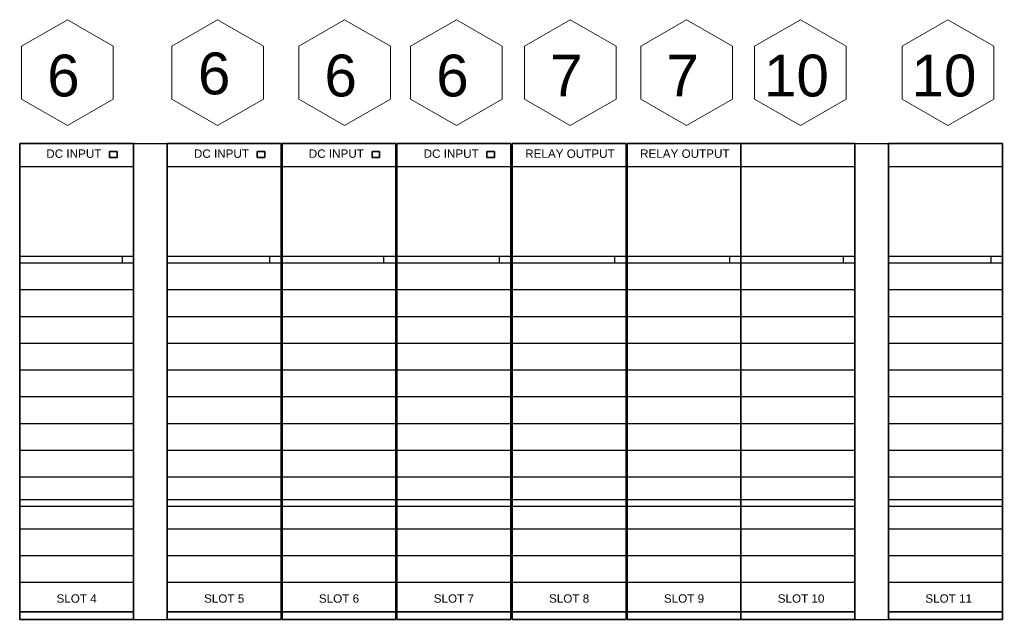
# Model space of a CAD drawing. Extents: x 0.6 to 37.5, y 0.6 to 24.6.
# Drawn here: x 18.46 to 30.23, y 17.39 to 24.56 of the extents above; entities that cross this region are included whole.
import ezdxf
from ezdxf.enums import TextEntityAlignment as Align

# ---------------------------------------------------------------- set-up
doc = ezdxf.new("R2010")
doc.units = 0
doc.layers.add('N-ANNO-TEXT', color=2, linetype='Continuous', lineweight=18)
doc.layers.add('N-CONT-PANL', color=3, linetype='Continuous', lineweight=25)
doc.styles.add('_CGS_2-5_NOTES', font='arial.ttf', dxfattribs={"height": 2.5})

msp = doc.modelspace()

# ---------------------------------------------------------------- linework, layer by layer
at = {"color": 7, "extrusion": (0, 1, 0)}
for centre, start, end in [((-18.925, 4.218, 23.082), 0, 90), ((-19.364, 4.218, 23.082), 90, 180), ((-20.691, 4.218, 23.082), 0, 90), ((-21.13, 4.218, 23.082), 90, 180), ((-22.066, 4.218, 23.082), 0, 90), ((-22.505, 4.218, 23.082), 90, 180), ((-23.441, 4.218, 23.082), 0, 90), ((-23.88, 4.218, 23.082), 90, 180)]:
    msp.add_arc(centre, 0.1, start, end, dxfattribs=at)
at = {"color": 7, "extrusion": (0, -1, 0)}
for centre, start, end in [((18.925, 4.218, -17.392), 90, 180), ((19.364, 4.218, -17.392), 0, 90), ((20.691, 4.218, -17.392), 90, 180), ((21.13, 4.218, -17.392), 0, 90), ((22.066, 4.218, -17.392), 90, 180), ((22.505, 4.218, -17.392), 0, 90), ((23.441, 4.218, -17.392), 90, 180), ((23.88, 4.218, -17.392), 0, 90), ((24.821, 4.218, -17.392), 90, 180), ((25.26, 4.218, -17.392), 0, 90), ((26.196, 4.218, -17.392), 90, 180), ((26.635, 4.218, -17.392), 0, 90), ((27.559, 4.218, -17.392), 90, 180), ((27.998, 4.218, -17.392), 0, 90), ((29.326, 4.218, -17.392), 90, 180), ((29.765, 4.218, -17.392), 0, 90)]:
    msp.add_arc(centre, 0.1, start, end, dxfattribs=at)
at = {"layer": 'N-ANNO-TEXT'}
for points in [[(19.035, 23.297), (19.583, 23.613), (19.583, 24.246), (19.035, 24.563), (18.486, 24.246), (18.486, 23.613)], [(20.832, 23.297), (21.38, 23.613), (21.38, 24.246), (20.832, 24.563), (20.283, 24.246), (20.283, 23.613)], [(22.353, 23.296), (22.902, 23.613), (22.902, 24.246), (22.353, 24.563), (21.805, 24.246), (21.805, 23.613)], [(23.691, 23.297), (24.24, 23.613), (24.24, 24.246), (23.691, 24.563), (23.143, 24.246), (23.143, 23.613)], [(25.054, 23.297), (25.603, 23.613), (25.603, 24.246), (25.054, 24.563), (24.506, 24.246), (24.506, 23.613)], [(26.446, 23.297), (26.995, 23.613), (26.995, 24.246), (26.446, 24.563), (25.898, 24.246), (25.898, 23.613)], [(27.809, 23.297), (28.358, 23.613), (28.358, 24.246), (27.809, 24.563), (27.261, 24.246), (27.261, 23.613)], [(29.576, 23.297), (30.124, 23.613), (30.124, 24.246), (29.576, 24.563), (29.027, 24.246), (29.027, 23.613)]]:
    msp.add_lwpolyline(points, close=True, dxfattribs=at)
at = {"layer": 'N-CONT-PANL', "extrusion": (0, 1, 0)}
for p, q in [((18.825, 23.082, 4.218), (18.825, 23.082, 3.718)), ((19.464, 23.082, 3.768), (18.825, 23.082, 3.768)), ((19.464, 23.082, 3.818), (18.825, 23.082, 3.818)), ((19.464, 23.082, 3.868), (18.825, 23.082, 3.868)), ((19.464, 23.082, 3.918), (18.825, 23.082, 3.918)), ((19.464, 23.082, 3.968), (18.825, 23.082, 3.968)), ((19.464, 23.082, 4.018), (18.825, 23.082, 4.018)), ((19.464, 23.082, 4.068), (18.825, 23.082, 4.068)), ((19.464, 23.082, 4.118), (18.825, 23.082, 4.118)), ((19.464, 23.082, 4.218), (18.825, 23.082, 4.218)), ((19.464, 23.082, 4.168), (18.825, 23.082, 4.168)), ((19.464, 23.082, 4.218), (18.825, 23.082, 4.218)), ((19.45, 23.082, 4.268), (18.838, 23.082, 4.268)), ((19.364, 23.082, 4.318), (18.925, 23.082, 4.318)), ((19.464, 23.082, 3.718), (19.464, 23.082, 4.218)), ((20.591, 23.082, 4.218), (20.591, 23.082, 3.718)), ((21.23, 23.082, 3.768), (20.591, 23.082, 3.768)), ((21.23, 23.082, 3.818), (20.591, 23.082, 3.818)), ((21.23, 23.082, 3.868), (20.591, 23.082, 3.868)), ((21.23, 23.082, 3.918), (20.591, 23.082, 3.918)), ((21.23, 23.082, 3.968), (20.591, 23.082, 3.968)), ((21.23, 23.082, 4.018), (20.591, 23.082, 4.018)), ((21.23, 23.082, 4.068), (20.591, 23.082, 4.068)), ((21.23, 23.082, 4.118), (20.591, 23.082, 4.118)), ((21.23, 23.082, 4.218), (20.591, 23.082, 4.218)), ((21.23, 23.082, 4.168), (20.591, 23.082, 4.168)), ((21.23, 23.082, 4.218), (20.591, 23.082, 4.218)), ((21.217, 23.082, 4.268), (20.605, 23.082, 4.268)), ((21.13, 23.082, 4.318), (20.691, 23.082, 4.318)), ((21.23, 23.082, 3.718), (21.23, 23.082, 4.218)), ((21.966, 23.082, 4.218), (21.966, 23.082, 3.718)), ((22.605, 23.082, 3.768), (21.966, 23.082, 3.768)), ((22.605, 23.082, 3.818), (21.966, 23.082, 3.818)), ((22.605, 23.082, 3.868), (21.966, 23.082, 3.868)), ((22.605, 23.082, 3.918), (21.966, 23.082, 3.918)), ((22.605, 23.082, 3.968), (21.966, 23.082, 3.968)), ((22.605, 23.082, 4.018), (21.966, 23.082, 4.018)), ((22.605, 23.082, 4.068), (21.966, 23.082, 4.068)), ((22.605, 23.082, 4.118), (21.966, 23.082, 4.118)), ((22.605, 23.082, 4.218), (21.966, 23.082, 4.218)), ((22.605, 23.082, 4.168), (21.966, 23.082, 4.168)), ((22.605, 23.082, 4.218), (21.966, 23.082, 4.218)), ((22.592, 23.082, 4.268), (21.98, 23.082, 4.268)), ((22.505, 23.082, 4.318), (22.066, 23.082, 4.318)), ((22.605, 23.082, 3.718), (22.605, 23.082, 4.218)), ((22.605, 23.082, 3.718), (22.605, 23.082, 4.218)), ((23.341, 23.082, 4.218), (23.341, 23.082, 3.718)), ((23.98, 23.082, 3.768), (23.341, 23.082, 3.768)), ((23.98, 23.082, 3.818), (23.341, 23.082, 3.818)), ((23.98, 23.082, 3.868), (23.341, 23.082, 3.868)), ((23.98, 23.082, 3.918), (23.341, 23.082, 3.918)), ((23.98, 23.082, 3.968), (23.341, 23.082, 3.968)), ((23.98, 23.082, 4.018), (23.341, 23.082, 4.018)), ((23.98, 23.082, 4.068), (23.341, 23.082, 4.068)), ((23.98, 23.082, 4.118), (23.341, 23.082, 4.118)), ((23.98, 23.082, 4.218), (23.341, 23.082, 4.218)), ((23.98, 23.082, 4.168), (23.341, 23.082, 4.168)), ((23.98, 23.082, 4.218), (23.341, 23.082, 4.218)), ((23.967, 23.082, 4.268), (23.355, 23.082, 4.268)), ((23.88, 23.082, 4.318), (23.441, 23.082, 4.318)), ((23.98, 23.082, 3.718), (23.98, 23.082, 4.218)), ((23.98, 23.082, 3.718), (23.98, 23.082, 4.218))]:
    msp.add_line(p, q, dxfattribs=at)
at = {"layer": 'N-CONT-PANL'}
for p, q in [((19.826, 17.392, 3.718), (19.826, 23.082, 3.718)), ((19.826, 23.082, 3.718), (20.229, 23.082, 3.718)), ((28.46, 23.082, 3.718), (28.864, 23.082, 3.718)), ((19.826, 22.805, 5.71), (18.463, 22.805, 5.71)), ((21.592, 22.805, 5.71), (20.229, 22.805, 5.71)), ((22.955, 22.805, 5.71), (21.592, 22.805, 5.71)), ((24.342, 22.805, 5.71), (22.979, 22.805, 5.71)), ((25.722, 22.805, 5.71), (24.359, 22.805, 5.71)), ((27.097, 22.805, 5.71), (25.734, 22.805, 5.71)), ((28.46, 22.805, 5.71), (27.097, 22.805, 5.71)), ((30.227, 22.805, 5.71), (28.864, 22.805, 5.71)), ((19.826, 21.731, 5.71), (18.463, 21.731, 5.71)), ((19.826, 21.651, 5.71), (18.463, 21.651, 5.71)), ((19.688, 21.731, 5.71), (19.688, 21.651, 5.71)), ((21.592, 21.731, 5.71), (20.229, 21.731, 5.71)), ((21.592, 21.651, 5.71), (20.229, 21.651, 5.71)), ((21.454, 21.731, 5.71), (21.454, 21.651, 5.71)), ((22.955, 21.731, 5.71), (21.592, 21.731, 5.71)), ((22.955, 21.651, 5.71), (21.592, 21.651, 5.71)), ((22.817, 21.731, 5.71), (22.817, 21.651, 5.71)), ((24.342, 21.731, 5.71), (22.979, 21.731, 5.71)), ((24.342, 21.651, 5.71), (22.979, 21.651, 5.71)), ((24.204, 21.731, 5.71), (24.204, 21.651, 5.71)), ((25.722, 21.731, 5.71), (24.359, 21.731, 5.71)), ((25.722, 21.651, 5.71), (24.359, 21.651, 5.71)), ((25.584, 21.731, 5.71), (25.584, 21.651, 5.71)), ((27.097, 21.731, 5.71), (25.734, 21.731, 5.71)), ((27.097, 21.651, 5.71), (25.734, 21.651, 5.71)), ((26.959, 21.731, 5.71), (26.959, 21.651, 5.71)), ((28.46, 21.731, 5.71), (27.097, 21.731, 5.71)), ((28.46, 21.651, 5.71), (27.097, 21.651, 5.71)), ((28.322, 21.731, 5.71), (28.322, 21.651, 5.71)), ((30.227, 21.731, 5.71), (28.864, 21.731, 5.71)), ((30.227, 21.651, 5.71), (28.864, 21.651, 5.71)), ((30.089, 21.731, 5.71), (30.089, 21.651, 5.71)), ((19.826, 21.331, 5.71), (18.463, 21.331, 5.71)), ((21.592, 21.331, 5.71), (20.229, 21.331, 5.71)), ((22.955, 21.331, 5.71), (21.592, 21.331, 5.71)), ((24.342, 21.331, 5.71), (22.979, 21.331, 5.71)), ((25.722, 21.331, 5.71), (24.359, 21.331, 5.71)), ((27.097, 21.331, 5.71), (25.734, 21.331, 5.71)), ((28.46, 21.331, 5.71), (27.097, 21.331, 5.71)), ((30.227, 21.331, 5.71), (28.864, 21.331, 5.71)), ((19.826, 21.011, 5.71), (18.463, 21.011, 5.71)), ((21.592, 21.011, 5.71), (20.229, 21.011, 5.71)), ((22.955, 21.011, 5.71), (21.592, 21.011, 5.71)), ((24.342, 21.011, 5.71), (22.979, 21.011, 5.71)), ((25.722, 21.011, 5.71), (24.359, 21.011, 5.71)), ((27.097, 21.011, 5.71), (25.734, 21.011, 5.71)), ((28.46, 21.011, 5.71), (27.097, 21.011, 5.71)), ((30.227, 21.011, 5.71), (28.864, 21.011, 5.71)), ((19.826, 20.691, 5.71), (18.463, 20.691, 5.71)), ((21.592, 20.691, 5.71), (20.229, 20.691, 5.71)), ((22.955, 20.691, 5.71), (21.592, 20.691, 5.71)), ((24.342, 20.691, 5.71), (22.979, 20.691, 5.71)), ((25.722, 20.691, 5.71), (24.359, 20.691, 5.71)), ((27.097, 20.691, 5.71), (25.734, 20.691, 5.71)), ((28.46, 20.691, 5.71), (27.097, 20.691, 5.71)), ((30.227, 20.691, 5.71), (28.864, 20.691, 5.71)), ((19.826, 20.371, 5.71), (18.463, 20.371, 5.71)), ((21.592, 20.371, 5.71), (20.229, 20.371, 5.71)), ((22.955, 20.371, 5.71), (21.592, 20.371, 5.71)), ((24.342, 20.371, 5.71), (22.979, 20.371, 5.71)), ((25.722, 20.371, 5.71), (24.359, 20.371, 5.71)), ((27.097, 20.371, 5.71), (25.734, 20.371, 5.71)), ((28.46, 20.371, 5.71), (27.097, 20.371, 5.71)), ((30.227, 20.371, 5.71), (28.864, 20.371, 5.71)), ((19.826, 20.051, 5.71), (18.463, 20.051, 5.71)), ((21.592, 20.051, 5.71), (20.229, 20.051, 5.71)), ((22.955, 20.051, 5.71), (21.592, 20.051, 5.71)), ((24.342, 20.051, 5.71), (22.979, 20.051, 5.71)), ((25.722, 20.051, 5.71), (24.359, 20.051, 5.71)), ((27.097, 20.051, 5.71), (25.734, 20.051, 5.71)), ((28.46, 20.051, 5.71), (27.097, 20.051, 5.71)), ((30.227, 20.051, 5.71), (28.864, 20.051, 5.71)), ((19.826, 19.731, 5.71), (18.463, 19.731, 5.71)), ((21.592, 19.731, 5.71), (20.229, 19.731, 5.71)), ((22.955, 19.731, 5.71), (21.592, 19.731, 5.71)), ((24.342, 19.731, 5.71), (22.979, 19.731, 5.71)), ((25.722, 19.731, 5.71), (24.359, 19.731, 5.71)), ((27.097, 19.731, 5.71), (25.734, 19.731, 5.71)), ((28.46, 19.731, 5.71), (27.097, 19.731, 5.71)), ((30.227, 19.731, 5.71), (28.864, 19.731, 5.71)), ((19.826, 19.411, 5.71), (18.463, 19.411, 5.71)), ((21.592, 19.411, 5.71), (20.229, 19.411, 5.71)), ((22.955, 19.411, 5.71), (21.592, 19.411, 5.71)), ((24.342, 19.411, 5.71), (22.979, 19.411, 5.71)), ((25.722, 19.411, 5.71), (24.359, 19.411, 5.71)), ((27.097, 19.411, 5.71), (25.734, 19.411, 5.71)), ((28.46, 19.411, 5.71), (27.097, 19.411, 5.71)), ((30.227, 19.411, 5.71), (28.864, 19.411, 5.71)), ((19.826, 19.091, 5.71), (18.463, 19.091, 5.71)), ((21.592, 19.091, 5.71), (20.229, 19.091, 5.71)), ((22.955, 19.091, 5.71), (21.592, 19.091, 5.71)), ((24.342, 19.091, 5.71), (22.979, 19.091, 5.71)), ((25.722, 19.091, 5.71), (24.359, 19.091, 5.71)), ((27.097, 19.091, 5.71), (25.734, 19.091, 5.71)), ((28.46, 19.091, 5.71), (27.097, 19.091, 5.71)), ((30.227, 19.091, 5.71), (28.864, 19.091, 5.71)), ((19.826, 18.821, 5.71), (18.463, 18.821, 5.71)), ((19.826, 18.741, 5.71), (18.463, 18.741, 5.71)), ((21.592, 18.821, 5.71), (20.229, 18.821, 5.71)), ((21.592, 18.741, 5.71), (20.229, 18.741, 5.71)), ((22.955, 18.821, 5.71), (21.592, 18.821, 5.71)), ((22.955, 18.741, 5.71), (21.592, 18.741, 5.71)), ((24.342, 18.821, 5.71), (22.979, 18.821, 5.71)), ((24.342, 18.741, 5.71), (22.979, 18.741, 5.71)), ((25.722, 18.821, 5.71), (24.359, 18.821, 5.71)), ((25.722, 18.741, 5.71), (24.359, 18.741, 5.71)), ((27.097, 18.821, 5.71), (25.734, 18.821, 5.71)), ((27.097, 18.741, 5.71), (25.734, 18.741, 5.71)), ((28.46, 18.821, 5.71), (27.097, 18.821, 5.71)), ((28.46, 18.741, 5.71), (27.097, 18.741, 5.71)), ((30.227, 18.821, 5.71), (28.864, 18.821, 5.71)), ((30.227, 18.741, 5.71), (28.864, 18.741, 5.71)), ((19.826, 18.471, 5.71), (18.463, 18.471, 5.71)), ((21.592, 18.471, 5.71), (20.229, 18.471, 5.71)), ((22.955, 18.471, 5.71), (21.592, 18.471, 5.71)), ((24.342, 18.471, 5.71), (22.979, 18.471, 5.71)), ((25.722, 18.471, 5.71), (24.359, 18.471, 5.71)), ((27.097, 18.471, 5.71), (25.734, 18.471, 5.71)), ((28.46, 18.471, 5.71), (27.097, 18.471, 5.71)), ((30.227, 18.471, 5.71), (28.864, 18.471, 5.71)), ((19.826, 18.151, 5.71), (18.463, 18.151, 5.71)), ((21.592, 18.151, 5.71), (20.229, 18.151, 5.71)), ((22.955, 18.151, 5.71), (21.592, 18.151, 5.71)), ((24.342, 18.151, 5.71), (22.979, 18.151, 5.71)), ((25.722, 18.151, 5.71), (24.359, 18.151, 5.71)), ((27.097, 18.151, 5.71), (25.734, 18.151, 5.71)), ((28.46, 18.151, 5.71), (27.097, 18.151, 5.71)), ((30.227, 18.151, 5.71), (28.864, 18.151, 5.71)), ((19.826, 17.831, 5.71), (18.463, 17.831, 5.71)), ((21.592, 17.831, 5.71), (20.229, 17.831, 5.71)), ((22.955, 17.831, 5.71), (21.592, 17.831, 5.71)), ((24.342, 17.831, 5.71), (22.979, 17.831, 5.71)), ((25.722, 17.831, 5.71), (24.359, 17.831, 5.71)), ((27.097, 17.831, 5.71), (25.734, 17.831, 5.71)), ((28.46, 17.831, 5.71), (27.097, 17.831, 5.71)), ((30.227, 17.831, 5.71), (28.864, 17.831, 5.71)), ((19.826, 17.392, 3.718), (20.229, 17.392, 3.718)), ((28.46, 17.392, 3.718), (28.864, 17.392, 3.718))]:
    msp.add_line(p, q, dxfattribs=at)
at = {"layer": 'N-CONT-PANL', "extrusion": (0, -1, 0)}
for p, q in [((18.463, 21.651, 5.71), (18.463, 21.651, 5.475)), ((18.463, 17.483, 5.475), (18.463, 21.651, 5.475)), ((21.592, 21.651, 5.71), (21.592, 21.651, 5.475)), ((21.592, 17.483, 5.475), (21.592, 21.651, 5.475)), ((21.604, 21.651, 5.71), (21.604, 21.651, 5.475)), ((21.604, 17.483, 5.475), (21.604, 21.651, 5.475)), ((22.979, 21.651, 5.71), (22.979, 21.651, 5.475)), ((22.979, 17.483, 5.475), (22.979, 21.651, 5.475)), ((24.359, 21.651, 5.71), (24.359, 21.651, 5.475)), ((24.359, 17.483, 5.475), (24.359, 21.651, 5.475)), ((25.734, 21.651, 5.71), (25.734, 21.651, 5.475)), ((25.734, 17.483, 5.475), (25.734, 21.651, 5.475)), ((27.097, 21.651, 5.71), (27.097, 21.651, 5.475)), ((27.097, 17.483, 5.475), (27.097, 21.651, 5.475)), ((30.227, 21.651, 5.71), (30.227, 21.651, 5.475)), ((30.227, 17.483, 5.475), (30.227, 21.651, 5.475)), ((19.688, 17.483, 5.475), (18.463, 17.483, 5.475)), ((21.454, 17.483, 5.475), (20.229, 17.483, 5.475)), ((22.829, 17.483, 5.475), (21.604, 17.483, 5.475)), ((24.204, 17.483, 5.475), (22.979, 17.483, 5.475)), ((25.584, 17.483, 5.475), (24.359, 17.483, 5.475)), ((26.959, 17.483, 5.475), (25.734, 17.483, 5.475)), ((28.322, 17.483, 5.475), (27.097, 17.483, 5.475)), ((30.089, 17.483, 5.475), (28.864, 17.483, 5.475)), ((18.825, 17.392, 4.218), (18.825, 17.392, 3.718)), ((19.464, 17.392, 4.218), (18.825, 17.392, 4.218)), ((19.464, 17.392, 4.168), (18.825, 17.392, 4.168)), ((19.464, 17.392, 4.218), (18.825, 17.392, 4.218)), ((19.464, 17.392, 4.118), (18.825, 17.392, 4.118)), ((19.464, 17.392, 4.068), (18.825, 17.392, 4.068)), ((19.464, 17.392, 4.018), (18.825, 17.392, 4.018)), ((19.464, 17.392, 3.968), (18.825, 17.392, 3.968)), ((19.464, 17.392, 3.918), (18.825, 17.392, 3.918)), ((19.464, 17.392, 3.868), (18.825, 17.392, 3.868)), ((19.464, 17.392, 3.818), (18.825, 17.392, 3.818)), ((19.464, 17.392, 3.768), (18.825, 17.392, 3.768)), ((19.45, 17.392, 4.268), (18.838, 17.392, 4.268)), ((19.364, 17.392, 4.318), (18.925, 17.392, 4.318)), ((19.464, 17.392, 3.718), (19.464, 17.392, 4.218)), ((20.591, 17.392, 4.218), (20.591, 17.392, 3.718)), ((21.23, 17.392, 4.218), (20.591, 17.392, 4.218)), ((21.23, 17.392, 4.168), (20.591, 17.392, 4.168)), ((21.23, 17.392, 4.218), (20.591, 17.392, 4.218)), ((21.23, 17.392, 4.118), (20.591, 17.392, 4.118)), ((21.23, 17.392, 4.068), (20.591, 17.392, 4.068)), ((21.23, 17.392, 4.018), (20.591, 17.392, 4.018)), ((21.23, 17.392, 3.968), (20.591, 17.392, 3.968)), ((21.23, 17.392, 3.918), (20.591, 17.392, 3.918)), ((21.23, 17.392, 3.868), (20.591, 17.392, 3.868)), ((21.23, 17.392, 3.818), (20.591, 17.392, 3.818)), ((21.23, 17.392, 3.768), (20.591, 17.392, 3.768)), ((21.217, 17.392, 4.268), (20.605, 17.392, 4.268)), ((21.13, 17.392, 4.318), (20.691, 17.392, 4.318)), ((21.23, 17.392, 3.718), (21.23, 17.392, 4.218)), ((21.966, 17.392, 4.218), (21.966, 17.392, 3.718)), ((22.605, 17.392, 4.218), (21.966, 17.392, 4.218)), ((22.605, 17.392, 4.168), (21.966, 17.392, 4.168)), ((22.605, 17.392, 4.218), (21.966, 17.392, 4.218)), ((22.605, 17.392, 4.118), (21.966, 17.392, 4.118)), ((22.605, 17.392, 4.068), (21.966, 17.392, 4.068)), ((22.605, 17.392, 4.018), (21.966, 17.392, 4.018)), ((22.605, 17.392, 3.968), (21.966, 17.392, 3.968)), ((22.605, 17.392, 3.918), (21.966, 17.392, 3.918)), ((22.605, 17.392, 3.868), (21.966, 17.392, 3.868)), ((22.605, 17.392, 3.818), (21.966, 17.392, 3.818)), ((22.605, 17.392, 3.768), (21.966, 17.392, 3.768)), ((22.592, 17.392, 4.268), (21.98, 17.392, 4.268)), ((22.505, 17.392, 4.318), (22.066, 17.392, 4.318)), ((22.605, 17.392, 3.718), (22.605, 17.392, 4.218)), ((23.341, 17.392, 4.218), (23.341, 17.392, 3.718)), ((23.98, 17.392, 4.218), (23.341, 17.392, 4.218)), ((23.98, 17.392, 4.168), (23.341, 17.392, 4.168)), ((23.98, 17.392, 4.218), (23.341, 17.392, 4.218)), ((23.98, 17.392, 4.118), (23.341, 17.392, 4.118)), ((23.98, 17.392, 4.068), (23.341, 17.392, 4.068)), ((23.98, 17.392, 4.018), (23.341, 17.392, 4.018)), ((23.98, 17.392, 3.968), (23.341, 17.392, 3.968)), ((23.98, 17.392, 3.918), (23.341, 17.392, 3.918)), ((23.98, 17.392, 3.868), (23.341, 17.392, 3.868)), ((23.98, 17.392, 3.818), (23.341, 17.392, 3.818)), ((23.98, 17.392, 3.768), (23.341, 17.392, 3.768)), ((23.967, 17.392, 4.268), (23.355, 17.392, 4.268)), ((23.88, 17.392, 4.318), (23.441, 17.392, 4.318)), ((23.98, 17.392, 3.718), (23.98, 17.392, 4.218)), ((24.721, 17.392, 4.218), (24.721, 17.392, 3.718)), ((25.36, 17.392, 4.218), (24.721, 17.392, 4.218)), ((25.36, 17.392, 4.168), (24.721, 17.392, 4.168)), ((25.36, 17.392, 4.218), (24.721, 17.392, 4.218)), ((25.36, 17.392, 4.118), (24.721, 17.392, 4.118)), ((25.36, 17.392, 4.068), (24.721, 17.392, 4.068)), ((25.36, 17.392, 4.018), (24.721, 17.392, 4.018)), ((25.36, 17.392, 3.968), (24.721, 17.392, 3.968)), ((25.36, 17.392, 3.918), (24.721, 17.392, 3.918)), ((25.36, 17.392, 3.868), (24.721, 17.392, 3.868)), ((25.36, 17.392, 3.818), (24.721, 17.392, 3.818)), ((25.36, 17.392, 3.768), (24.721, 17.392, 3.768)), ((25.347, 17.392, 4.268), (24.735, 17.392, 4.268)), ((25.26, 17.392, 4.318), (24.821, 17.392, 4.318)), ((25.36, 17.392, 3.718), (25.36, 17.392, 4.218)), ((26.096, 17.392, 4.218), (26.096, 17.392, 3.718)), ((26.735, 17.392, 4.218), (26.096, 17.392, 4.218)), ((26.735, 17.392, 4.168), (26.096, 17.392, 4.168)), ((26.735, 17.392, 4.218), (26.096, 17.392, 4.218)), ((26.735, 17.392, 4.118), (26.096, 17.392, 4.118)), ((26.735, 17.392, 4.068), (26.096, 17.392, 4.068)), ((26.735, 17.392, 4.018), (26.096, 17.392, 4.018)), ((26.735, 17.392, 3.968), (26.096, 17.392, 3.968)), ((26.735, 17.392, 3.918), (26.096, 17.392, 3.918)), ((26.735, 17.392, 3.868), (26.096, 17.392, 3.868)), ((26.735, 17.392, 3.818), (26.096, 17.392, 3.818)), ((26.735, 17.392, 3.768), (26.096, 17.392, 3.768)), ((26.722, 17.392, 4.268), (26.11, 17.392, 4.268)), ((26.635, 17.392, 4.318), (26.196, 17.392, 4.318)), ((26.735, 17.392, 3.718), (26.735, 17.392, 4.218)), ((27.459, 17.392, 4.218), (27.459, 17.392, 3.718)), ((28.098, 17.392, 4.218), (27.459, 17.392, 4.218)), ((28.098, 17.392, 4.168), (27.459, 17.392, 4.168)), ((28.098, 17.392, 4.218), (27.459, 17.392, 4.218)), ((28.098, 17.392, 4.118), (27.459, 17.392, 4.118)), ((28.098, 17.392, 4.068), (27.459, 17.392, 4.068)), ((28.098, 17.392, 4.018), (27.459, 17.392, 4.018)), ((28.098, 17.392, 3.968), (27.459, 17.392, 3.968)), ((28.098, 17.392, 3.918), (27.459, 17.392, 3.918)), ((28.098, 17.392, 3.868), (27.459, 17.392, 3.868)), ((28.098, 17.392, 3.818), (27.459, 17.392, 3.818)), ((28.098, 17.392, 3.768), (27.459, 17.392, 3.768)), ((28.085, 17.392, 4.268), (27.473, 17.392, 4.268)), ((27.998, 17.392, 4.318), (27.559, 17.392, 4.318)), ((29.226, 17.392, 4.218), (29.226, 17.392, 3.718)), ((29.865, 17.392, 4.218), (29.226, 17.392, 4.218)), ((29.865, 17.392, 4.168), (29.226, 17.392, 4.168)), ((29.865, 17.392, 4.218), (29.226, 17.392, 4.218)), ((29.865, 17.392, 4.118), (29.226, 17.392, 4.118)), ((29.865, 17.392, 4.068), (29.226, 17.392, 4.068)), ((29.865, 17.392, 4.018), (29.226, 17.392, 4.018)), ((29.865, 17.392, 3.968), (29.226, 17.392, 3.968)), ((29.865, 17.392, 3.918), (29.226, 17.392, 3.918)), ((29.865, 17.392, 3.868), (29.226, 17.392, 3.868)), ((29.865, 17.392, 3.818), (29.226, 17.392, 3.818)), ((29.865, 17.392, 3.768), (29.226, 17.392, 3.768)), ((29.851, 17.392, 4.268), (29.239, 17.392, 4.268)), ((29.765, 17.392, 4.318), (29.326, 17.392, 4.318)), ((29.461, 17.392, 3.718), (29.461, 17.392, 4.218)), ((29.865, 17.392, 3.718), (29.865, 17.392, 4.218))]:
    msp.add_line(p, q, dxfattribs=at)
at = {"layer": 'N-CONT-PANL'}
for points in [[(19.826, 23.082, 5.71), (19.826, 17.483, 5.71), (18.463, 17.483, 5.71), (18.463, 23.082, 5.71)], [(19.826, 23.082, 5.71), (19.826, 23.082, 5.71), (18.463, 23.082, 5.71)], [(18.463, 23.082, 3.718), (18.463, 17.483, 3.718), (19.826, 17.483, 3.718), (19.826, 23.082, 3.718)], [(18.463, 23.082, 5.71), (18.463, 23.082, 3.718), (19.826, 23.082, 3.718), (19.826, 23.082, 5.71)], [(18.463, 17.483, 3.718), (18.463, 17.483, 3.718), (18.463, 17.483, 3.718), (18.463, 23.082, 3.718)], [(18.463, 17.483, 5.71), (18.463, 17.483, 3.718), (18.463, 23.082, 3.718), (18.463, 23.082, 5.71)], [(19.826, 23.082, 3.718), (19.826, 17.483, 3.718), (19.826, 17.483, 5.71), (19.826, 23.082, 5.71)], [(19.826, 23.082, 5.71), (19.826, 23.082, 3.718), (19.826, 23.082, 5.71)], [(19.618, 22.913, 3.718), (19.618, 22.913, 3.718), (19.55, 22.913, 3.718)], [(19.55, 22.913, 3.718), (19.55, 22.913, 0.05), (19.618, 22.913, 0.05), (19.618, 22.913, 3.718)], [(19.618, 22.913, 3.718), (19.618, 22.913, 0.05), (19.618, 22.913, 3.718)], [(19.826, 17.483, 3.718), (19.826, 17.483, 3.718), (18.463, 17.483, 3.718)], [(19.826, 17.483, 5.71), (19.826, 17.483, 3.718), (18.463, 17.483, 3.718), (18.463, 17.483, 5.71)]]:
    msp.add_3dface(points, dxfattribs=at)

# ---------------------------------------------------------------- texts
at = {"layer": 'N-ANNO-TEXT', "style": '_CGS_2-5_NOTES'}
for s, p in [('6', (18.987, 23.895)), ('6', (20.792, 23.92)), ('6', (22.306, 23.895)), ('6', (23.644, 23.895)), ('7', (25.007, 23.895)), ('7', (26.399, 23.895)), ('10', (27.762, 23.895, -1.992)), ('10', (29.528, 23.895))]:
    msp.add_text(s, height=0.5, dxfattribs=at).set_placement(p, align=Align.MIDDLE)
for s, p in [('DC INPUT', (18.782, 22.911, 5.71)), ('DC INPUT', (20.549, 22.911, 5.71)), ('DC INPUT', (21.924, 22.911, 5.71)), ('DC INPUT', (23.299, 22.911, 5.71)), ('RELAY OUTPUT', (24.515, 22.911, 5.71)), ('RELAY OUTPUT', (25.89, 22.911, 5.71)), ('SLOT 4', (18.904, 17.591, 5.71)), ('SLOT 5', (20.67, 17.591, 5.71)), ('SLOT 6', (22.045, 17.591, 5.71)), ('SLOT 7', (23.42, 17.591, 5.71)), ('SLOT 8', (24.8, 17.591, 5.71)), ('SLOT 9', (26.175, 17.591, 5.71)), ('SLOT 10', (27.538, 17.591, 5.71)), ('SLOT 11', (29.305, 17.591, 5.71))]:
    msp.add_text(s, height=0.1, dxfattribs=at).set_placement(p)

# ---------------------------------------------------------------- meshes
at = {"layer": 'N-CONT-PANL'}
mesh = msp.add_polymesh((6, 3), dxfattribs=at)
for k, corner in enumerate([(21.592, 17.483, 5.71), (21.592, 17.483, 3.718), (21.592, 17.483, 3.718), (20.229, 17.483, 5.71), (20.229, 17.483, 3.718), (20.229, 17.483, 3.718), (20.229, 23.082, 5.71), (20.229, 23.082, 3.718), (20.229, 17.483, 3.718), (21.592, 23.082, 5.71), (21.592, 23.082, 3.718), (21.592, 17.483, 3.718), (21.592, 23.082, 5.71), (21.592, 23.082, 5.71), (21.592, 17.483, 5.71), (20.229, 23.082, 5.71), (20.229, 23.082, 5.71), (20.229, 17.483, 5.71)]):
    mesh.set_mesh_vertex(divmod(k, 3), corner)
mesh = msp.add_polymesh((6, 3), dxfattribs=at)
for k, corner in enumerate([(22.967, 17.483, 5.71), (22.967, 17.483, 3.718), (22.967, 17.483, 3.718), (21.604, 17.483, 5.71), (21.604, 17.483, 3.718), (21.604, 17.483, 3.718), (21.604, 23.082, 5.71), (21.604, 23.082, 3.718), (21.604, 17.483, 3.718), (22.967, 23.082, 5.71), (22.967, 23.082, 3.718), (22.967, 17.483, 3.718), (22.967, 23.082, 5.71), (22.967, 23.082, 5.71), (22.967, 17.483, 5.71), (21.604, 23.082, 5.71), (21.604, 23.082, 5.71), (21.604, 17.483, 5.71)]):
    mesh.set_mesh_vertex(divmod(k, 3), corner)
mesh = msp.add_polymesh((6, 3), dxfattribs=at)
for k, corner in enumerate([(24.342, 17.483, 5.71), (24.342, 17.483, 3.718), (24.342, 17.483, 3.718), (22.979, 17.483, 5.71), (22.979, 17.483, 3.718), (22.979, 17.483, 3.718), (22.979, 23.082, 5.71), (22.979, 23.082, 3.718), (22.979, 17.483, 3.718), (24.342, 23.082, 5.71), (24.342, 23.082, 3.718), (24.342, 17.483, 3.718), (24.342, 23.082, 5.71), (24.342, 23.082, 5.71), (24.342, 17.483, 5.71), (22.979, 23.082, 5.71), (22.979, 23.082, 5.71), (22.979, 17.483, 5.71)]):
    mesh.set_mesh_vertex(divmod(k, 3), corner)
mesh = msp.add_polymesh((6, 3), dxfattribs=at)
for k, corner in enumerate([(25.722, 17.483, 5.71), (25.722, 17.483, 3.718), (25.722, 17.483, 3.718), (24.359, 17.483, 5.71), (24.359, 17.483, 3.718), (24.359, 17.483, 3.718), (24.359, 23.082, 5.71), (24.359, 23.082, 3.718), (24.359, 17.483, 3.718), (25.722, 23.082, 5.71), (25.722, 23.082, 3.718), (25.722, 17.483, 3.718), (25.722, 23.082, 5.71), (25.722, 23.082, 5.71), (25.722, 17.483, 5.71), (24.359, 23.082, 5.71), (24.359, 23.082, 5.71), (24.359, 17.483, 5.71)]):
    mesh.set_mesh_vertex(divmod(k, 3), corner)
mesh = msp.add_polymesh((6, 3), dxfattribs=at)
for k, corner in enumerate([(27.097, 17.483, 5.71), (27.097, 17.483, 3.718), (27.097, 17.483, 3.718), (25.734, 17.483, 5.71), (25.734, 17.483, 3.718), (25.734, 17.483, 3.718), (25.734, 23.082, 5.71), (25.734, 23.082, 3.718), (25.734, 17.483, 3.718), (27.097, 23.082, 5.71), (27.097, 23.082, 3.718), (27.097, 17.483, 3.718), (27.097, 23.082, 5.71), (27.097, 23.082, 5.71), (27.097, 17.483, 5.71), (25.734, 23.082, 5.71), (25.734, 23.082, 5.71), (25.734, 17.483, 5.71)]):
    mesh.set_mesh_vertex(divmod(k, 3), corner)
mesh = msp.add_polymesh((6, 3), dxfattribs=at)
for k, corner in enumerate([(28.46, 17.483, 5.71), (28.46, 17.483, 3.718), (28.46, 17.483, 3.718), (27.097, 17.483, 5.71), (27.097, 17.483, 3.718), (27.097, 17.483, 3.718), (27.097, 23.082, 5.71), (27.097, 23.082, 3.718), (27.097, 17.483, 3.718), (28.46, 23.082, 5.71), (28.46, 23.082, 3.718), (28.46, 17.483, 3.718), (28.46, 23.082, 5.71), (28.46, 23.082, 5.71), (28.46, 17.483, 5.71), (27.097, 23.082, 5.71), (27.097, 23.082, 5.71), (27.097, 17.483, 5.71)]):
    mesh.set_mesh_vertex(divmod(k, 3), corner)
mesh = msp.add_polymesh((6, 3), dxfattribs=at)
for k, corner in enumerate([(30.227, 17.483, 5.71), (30.227, 17.483, 3.718), (30.227, 17.483, 3.718), (28.864, 17.483, 5.71), (28.864, 17.483, 3.718), (28.864, 17.483, 3.718), (28.864, 23.082, 5.71), (28.864, 23.082, 3.718), (28.864, 17.483, 3.718), (30.227, 23.082, 5.71), (30.227, 23.082, 3.718), (30.227, 17.483, 3.718), (30.227, 23.082, 5.71), (30.227, 23.082, 5.71), (30.227, 17.483, 5.71), (28.864, 23.082, 5.71), (28.864, 23.082, 5.71), (28.864, 17.483, 5.71)]):
    mesh.set_mesh_vertex(divmod(k, 3), corner)
mesh = msp.add_polymesh((6, 3), dxfattribs=at)
for k, corner in enumerate([(19.629, 22.988, 3.05), (19.629, 22.988, 0.05), (19.629, 22.988, 0.05), (19.539, 22.988, 3.05), (19.539, 22.988, 0.05), (19.539, 22.988, 0.05), (19.539, 22.913, 3.05), (19.539, 22.913, 0.05), (19.539, 22.988, 0.05), (19.629, 22.913, 3.05), (19.629, 22.913, 0.05), (19.629, 22.988, 0.05), (19.629, 22.913, 3.05), (19.629, 22.913, 3.05), (19.629, 22.988, 3.05), (19.539, 22.913, 3.05), (19.539, 22.913, 3.05), (19.539, 22.988, 3.05)]):
    mesh.set_mesh_vertex(divmod(k, 3), corner)
mesh = msp.add_polymesh((6, 3), dxfattribs=at)
for k, corner in enumerate([(21.397, 22.988, 3.05), (21.397, 22.988, 0.05), (21.397, 22.988, 0.05), (21.307, 22.988, 3.05), (21.307, 22.988, 0.05), (21.307, 22.988, 0.05), (21.307, 22.913, 3.05), (21.307, 22.913, 0.05), (21.307, 22.988, 0.05), (21.397, 22.913, 3.05), (21.397, 22.913, 0.05), (21.397, 22.988, 0.05), (21.397, 22.913, 3.05), (21.397, 22.913, 3.05), (21.397, 22.988, 3.05), (21.307, 22.913, 3.05), (21.307, 22.913, 3.05), (21.307, 22.988, 3.05)]):
    mesh.set_mesh_vertex(divmod(k, 3), corner)
mesh = msp.add_polymesh((6, 3), dxfattribs=at)
for k, corner in enumerate([(22.772, 22.988, 3.05), (22.772, 22.988, 0.05), (22.772, 22.988, 0.05), (22.682, 22.988, 3.05), (22.682, 22.988, 0.05), (22.682, 22.988, 0.05), (22.682, 22.913, 3.05), (22.682, 22.913, 0.05), (22.682, 22.988, 0.05), (22.772, 22.913, 3.05), (22.772, 22.913, 0.05), (22.772, 22.988, 0.05), (22.772, 22.913, 3.05), (22.772, 22.913, 3.05), (22.772, 22.988, 3.05), (22.682, 22.913, 3.05), (22.682, 22.913, 3.05), (22.682, 22.988, 3.05)]):
    mesh.set_mesh_vertex(divmod(k, 3), corner)
mesh = msp.add_polymesh((6, 3), dxfattribs=at)
for k, corner in enumerate([(24.147, 22.988, 3.05), (24.147, 22.988, 0.05), (24.147, 22.988, 0.05), (24.057, 22.988, 3.05), (24.057, 22.988, 0.05), (24.057, 22.988, 0.05), (24.057, 22.913, 3.05), (24.057, 22.913, 0.05), (24.057, 22.988, 0.05), (24.147, 22.913, 3.05), (24.147, 22.913, 0.05), (24.147, 22.988, 0.05), (24.147, 22.913, 3.05), (24.147, 22.913, 3.05), (24.147, 22.988, 3.05), (24.057, 22.913, 3.05), (24.057, 22.913, 3.05), (24.057, 22.988, 3.05)]):
    mesh.set_mesh_vertex(divmod(k, 3), corner)
mesh = msp.add_polymesh((6, 3), dxfattribs=at)
for k, corner in enumerate([(19.826, 17.392, 4.618), (19.826, 17.392, 3.718), (19.826, 17.392, 3.718), (18.463, 17.392, 4.618), (18.463, 17.392, 3.718), (18.463, 17.392, 3.718), (18.463, 17.483, 4.618), (18.463, 17.483, 3.718), (18.463, 17.392, 3.718), (19.826, 17.483, 4.618), (19.826, 17.483, 3.718), (19.826, 17.392, 3.718), (19.826, 17.483, 4.618), (19.826, 17.483, 4.618), (19.826, 17.392, 4.618), (18.463, 17.483, 4.618), (18.463, 17.483, 4.618), (18.463, 17.392, 4.618)]):
    mesh.set_mesh_vertex(divmod(k, 3), corner)
mesh = msp.add_polymesh((6, 3), dxfattribs=at)
for k, corner in enumerate([(21.592, 17.392, 4.618), (21.592, 17.392, 3.718), (21.592, 17.392, 3.718), (20.229, 17.392, 4.618), (20.229, 17.392, 3.718), (20.229, 17.392, 3.718), (20.229, 17.483, 4.618), (20.229, 17.483, 3.718), (20.229, 17.392, 3.718), (21.592, 17.483, 4.618), (21.592, 17.483, 3.718), (21.592, 17.392, 3.718), (21.592, 17.483, 4.618), (21.592, 17.483, 4.618), (21.592, 17.392, 4.618), (20.229, 17.483, 4.618), (20.229, 17.483, 4.618), (20.229, 17.392, 4.618)]):
    mesh.set_mesh_vertex(divmod(k, 3), corner)
mesh = msp.add_polymesh((6, 3), dxfattribs=at)
for k, corner in enumerate([(22.967, 17.392, 4.618), (22.967, 17.392, 3.718), (22.967, 17.392, 3.718), (21.604, 17.392, 4.618), (21.604, 17.392, 3.718), (21.604, 17.392, 3.718), (21.604, 17.483, 4.618), (21.604, 17.483, 3.718), (21.604, 17.392, 3.718), (22.967, 17.483, 4.618), (22.967, 17.483, 3.718), (22.967, 17.392, 3.718), (22.967, 17.483, 4.618), (22.967, 17.483, 4.618), (22.967, 17.392, 4.618), (21.604, 17.483, 4.618), (21.604, 17.483, 4.618), (21.604, 17.392, 4.618)]):
    mesh.set_mesh_vertex(divmod(k, 3), corner)
mesh = msp.add_polymesh((6, 3), dxfattribs=at)
for k, corner in enumerate([(24.342, 17.392, 4.618), (24.342, 17.392, 3.718), (24.342, 17.392, 3.718), (22.979, 17.392, 4.618), (22.979, 17.392, 3.718), (22.979, 17.392, 3.718), (22.979, 17.483, 4.618), (22.979, 17.483, 3.718), (22.979, 17.392, 3.718), (24.342, 17.483, 4.618), (24.342, 17.483, 3.718), (24.342, 17.392, 3.718), (24.342, 17.483, 4.618), (24.342, 17.483, 4.618), (24.342, 17.392, 4.618), (22.979, 17.483, 4.618), (22.979, 17.483, 4.618), (22.979, 17.392, 4.618)]):
    mesh.set_mesh_vertex(divmod(k, 3), corner)
mesh = msp.add_polymesh((6, 3), dxfattribs=at)
for k, corner in enumerate([(25.722, 17.392, 4.618), (25.722, 17.392, 3.718), (25.722, 17.392, 3.718), (24.359, 17.392, 4.618), (24.359, 17.392, 3.718), (24.359, 17.392, 3.718), (24.359, 17.483, 4.618), (24.359, 17.483, 3.718), (24.359, 17.392, 3.718), (25.722, 17.483, 4.618), (25.722, 17.483, 3.718), (25.722, 17.392, 3.718), (25.722, 17.483, 4.618), (25.722, 17.483, 4.618), (25.722, 17.392, 4.618), (24.359, 17.483, 4.618), (24.359, 17.483, 4.618), (24.359, 17.392, 4.618)]):
    mesh.set_mesh_vertex(divmod(k, 3), corner)
mesh = msp.add_polymesh((6, 3), dxfattribs=at)
for k, corner in enumerate([(27.097, 17.392, 4.618), (27.097, 17.392, 3.718), (27.097, 17.392, 3.718), (25.734, 17.392, 4.618), (25.734, 17.392, 3.718), (25.734, 17.392, 3.718), (25.734, 17.483, 4.618), (25.734, 17.483, 3.718), (25.734, 17.392, 3.718), (27.097, 17.483, 4.618), (27.097, 17.483, 3.718), (27.097, 17.392, 3.718), (27.097, 17.483, 4.618), (27.097, 17.483, 4.618), (27.097, 17.392, 4.618), (25.734, 17.483, 4.618), (25.734, 17.483, 4.618), (25.734, 17.392, 4.618)]):
    mesh.set_mesh_vertex(divmod(k, 3), corner)
mesh = msp.add_polymesh((6, 3), dxfattribs=at)
for k, corner in enumerate([(28.46, 17.392, 4.618), (28.46, 17.392, 3.718), (28.46, 17.392, 3.718), (27.097, 17.392, 4.618), (27.097, 17.392, 3.718), (27.097, 17.392, 3.718), (27.097, 17.483, 4.618), (27.097, 17.483, 3.718), (27.097, 17.392, 3.718), (28.46, 17.483, 4.618), (28.46, 17.483, 3.718), (28.46, 17.392, 3.718), (28.46, 17.483, 4.618), (28.46, 17.483, 4.618), (28.46, 17.392, 4.618), (27.097, 17.483, 4.618), (27.097, 17.483, 4.618), (27.097, 17.392, 4.618)]):
    mesh.set_mesh_vertex(divmod(k, 3), corner)
mesh = msp.add_polymesh((6, 3), dxfattribs=at)
for k, corner in enumerate([(30.227, 17.392, 4.618), (30.227, 17.392, 3.718), (30.227, 17.392, 3.718), (28.864, 17.392, 4.618), (28.864, 17.392, 3.718), (28.864, 17.392, 3.718), (28.864, 17.483, 4.618), (28.864, 17.483, 3.718), (28.864, 17.392, 3.718), (30.227, 17.483, 4.618), (30.227, 17.483, 3.718), (30.227, 17.392, 3.718), (30.227, 17.483, 4.618), (30.227, 17.483, 4.618), (30.227, 17.392, 4.618), (28.864, 17.483, 4.618), (28.864, 17.483, 4.618), (28.864, 17.392, 4.618)]):
    mesh.set_mesh_vertex(divmod(k, 3), corner)

doc.saveas('drawing.dxf')
